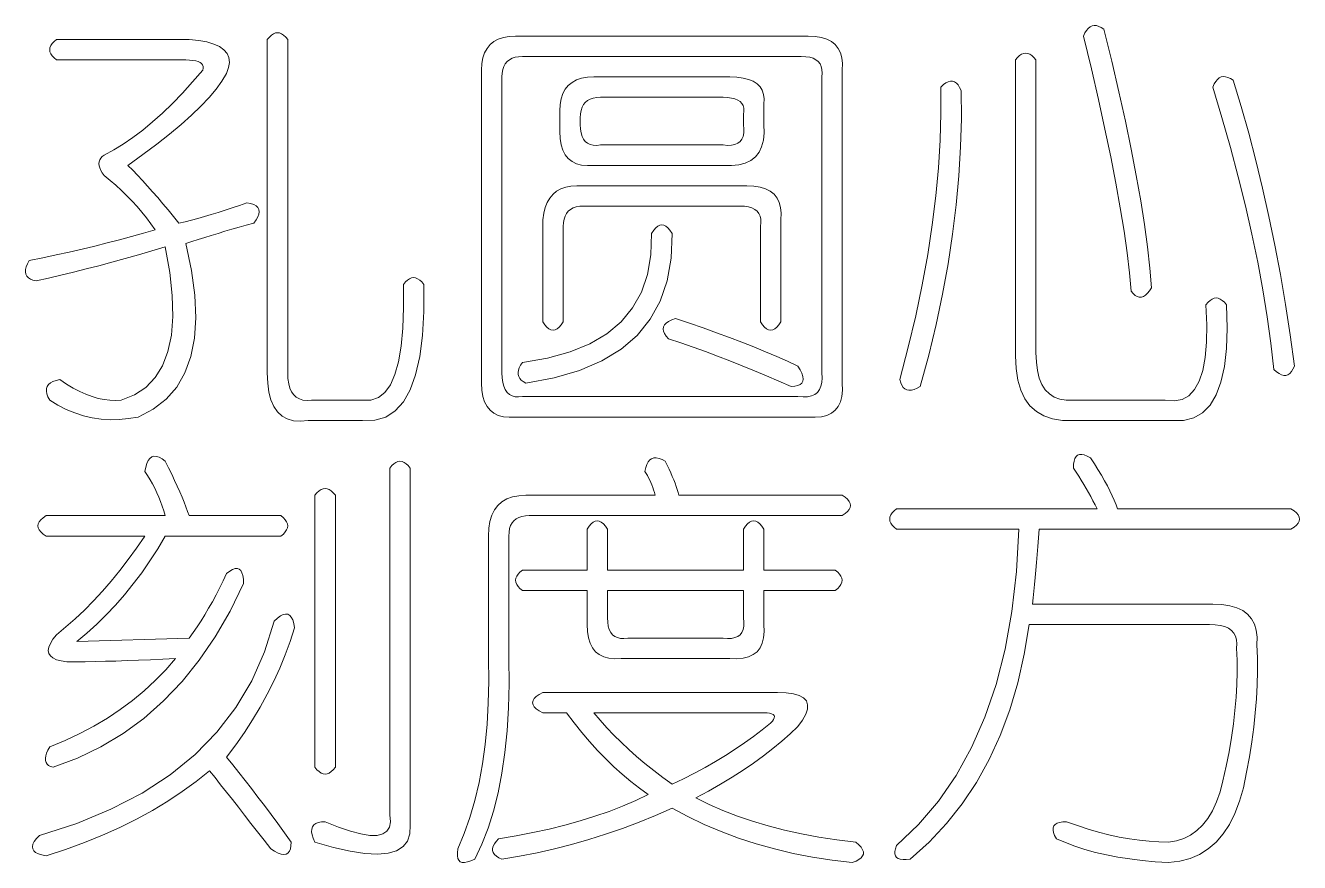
# Model space of a CAD drawing. Extents: x 0 to 297, y 0 to 210.
# Drawn here: x 200.56 to 215.55, y 30.02 to 39.86 of the extents above; entities that cross this region are included whole.
import ezdxf

# ---------------------------------------------------------------- set-up
doc = ezdxf.new("R2010")
doc.units = 0

msp = doc.modelspace()

# ---------------------------------------------------------------- linework, layer by layer
at = {"color": 255, "lineweight": 13}
for points in [[(213.246, 39.815), (213.338, 39.439), (213.422, 39.079), (213.498, 38.735), (213.566, 38.407), (213.626, 38.095), (213.678, 37.799), (213.722, 37.519), (213.758, 37.255), (213.786, 37.007), (213.806, 36.775), (213.782, 36.739), (213.758, 36.71), (213.734, 36.688), (213.71, 36.673), (213.686, 36.665), (213.662, 36.665), (213.638, 36.672), (213.614, 36.686), (213.59, 36.707), (213.566, 36.735), (213.546, 36.952), (213.518, 37.188), (213.482, 37.442), (213.438, 37.714), (213.386, 38.005), (213.326, 38.314), (213.258, 38.642), (213.182, 38.988), (213.098, 39.352), (213.006, 39.735), (213.023, 39.772), (213.041, 39.802), (213.061, 39.826), (213.083, 39.844), (213.106, 39.855), (213.131, 39.86), (213.157, 39.858), (213.185, 39.85), (213.215, 39.836)], [(203.646, 39.695), (203.646, 35.775), (203.649, 35.707), (203.657, 35.647), (203.671, 35.595), (203.691, 35.551), (203.716, 35.515), (203.747, 35.487), (203.783, 35.467), (203.825, 35.455), (203.873, 35.451), (203.926, 35.455), (204.526, 35.455), (204.625, 35.454), (204.712, 35.484), (204.788, 35.544), (204.853, 35.634), (204.906, 35.755), (204.949, 35.906), (204.98, 36.088), (205, 36.3), (205.009, 36.542), (205.006, 36.815), (205.03, 36.844), (205.054, 36.866), (205.078, 36.882), (205.102, 36.892), (205.126, 36.895), (205.15, 36.892), (205.174, 36.882), (205.198, 36.866), (205.222, 36.844), (205.246, 36.815), (205.246, 36.497), (205.23, 36.214), (205.198, 35.966), (205.15, 35.753), (205.086, 35.575), (205.006, 35.433), (204.91, 35.326), (204.798, 35.254), (204.67, 35.217), (204.526, 35.215), (203.886, 35.215), (203.795, 35.206), (203.713, 35.212), (203.641, 35.232), (203.579, 35.266), (203.526, 35.315), (203.483, 35.378), (203.449, 35.456), (203.425, 35.548), (203.411, 35.654), (203.406, 35.775), (203.406, 39.695), (203.43, 39.724), (203.454, 39.746), (203.478, 39.762), (203.502, 39.772), (203.526, 39.775), (203.55, 39.772), (203.574, 39.762), (203.598, 39.746), (203.622, 39.724)], [(206.326, 39.735), (209.766, 39.735), (209.849, 39.731), (209.923, 39.719), (209.987, 39.699), (210.041, 39.671), (210.086, 39.635), (210.121, 39.591), (210.147, 39.539), (210.163, 39.479), (210.169, 39.411), (210.166, 39.335), (210.166, 35.655), (210.169, 35.572), (210.163, 35.498), (210.147, 35.434), (210.121, 35.38), (210.086, 35.335), (210.041, 35.3), (209.987, 35.274), (209.923, 35.258), (209.849, 35.252), (209.766, 35.255), (206.326, 35.255), (206.25, 35.252), (206.182, 35.258), (206.122, 35.274), (206.07, 35.3), (206.026, 35.335), (205.99, 35.38), (205.962, 35.434), (205.942, 35.498), (205.93, 35.572), (205.926, 35.655), (205.926, 39.335), (205.93, 39.411), (205.942, 39.479), (205.962, 39.539), (205.99, 39.591), (206.026, 39.635), (206.07, 39.671), (206.122, 39.699), (206.182, 39.719), (206.25, 39.731)], [(200.926, 39.695), (202.486, 39.695), (202.599, 39.684), (202.696, 39.666), (202.778, 39.642), (202.845, 39.612), (202.896, 39.575), (202.933, 39.532), (202.954, 39.482), (202.96, 39.426), (202.951, 39.364), (202.926, 39.295), (202.871, 39.205), (202.803, 39.111), (202.721, 39.013), (202.625, 38.911), (202.516, 38.805), (202.393, 38.695), (202.257, 38.581), (202.107, 38.463), (201.943, 38.341), (201.766, 38.215), (201.823, 38.158), (201.88, 38.098), (201.938, 38.036), (201.997, 37.972), (202.056, 37.905), (202.117, 37.836), (202.178, 37.764), (202.24, 37.69), (202.303, 37.614), (202.366, 37.535), (202.439, 37.552), (202.513, 37.57), (202.589, 37.59), (202.667, 37.612), (202.746, 37.635), (202.827, 37.66), (202.909, 37.686), (202.993, 37.714), (203.079, 37.744), (203.166, 37.775), (203.21, 37.766), (203.246, 37.753), (203.274, 37.737), (203.294, 37.718), (203.306, 37.695), (203.31, 37.67), (203.306, 37.641), (203.294, 37.609), (203.274, 37.574), (203.246, 37.535), (203.159, 37.511), (203.073, 37.487), (202.989, 37.463), (202.907, 37.439), (202.826, 37.415), (202.747, 37.391), (202.669, 37.367), (202.593, 37.343), (202.519, 37.319), (202.446, 37.295), (202.513, 36.98), (202.552, 36.689), (202.564, 36.423), (202.549, 36.182), (202.506, 35.965), (202.437, 35.774), (202.34, 35.607), (202.216, 35.465), (202.065, 35.348), (201.886, 35.255), (201.775, 35.236), (201.665, 35.225), (201.557, 35.223), (201.451, 35.23), (201.346, 35.245), (201.243, 35.27), (201.141, 35.303), (201.041, 35.345), (200.943, 35.396), (200.846, 35.455), (200.826, 35.494), (200.813, 35.529), (200.807, 35.561), (200.808, 35.59), (200.816, 35.615), (200.832, 35.638), (200.855, 35.657), (200.885, 35.673), (200.922, 35.686), (200.966, 35.695), (201.045, 35.642), (201.123, 35.596), (201.199, 35.556), (201.273, 35.522), (201.346, 35.495), (201.417, 35.474), (201.487, 35.46), (201.555, 35.452), (201.621, 35.45), (201.686, 35.455), (201.843, 35.516), (201.976, 35.604), (202.086, 35.718), (202.173, 35.858), (202.236, 36.025), (202.277, 36.218), (202.294, 36.438), (202.288, 36.684), (202.259, 36.956), (202.206, 37.255), (202.047, 37.208), (201.889, 37.162), (201.733, 37.118), (201.579, 37.076), (201.426, 37.035), (201.275, 36.996), (201.125, 36.958), (200.977, 36.922), (200.831, 36.888), (200.686, 36.855), (200.649, 36.865), (200.619, 36.878), (200.595, 36.894), (200.577, 36.913), (200.566, 36.935), (200.561, 36.961), (200.563, 36.99), (200.571, 37.022), (200.585, 37.057), (200.606, 37.095), (200.765, 37.128), (200.921, 37.161), (201.075, 37.195), (201.227, 37.23), (201.376, 37.265), (201.523, 37.302), (201.667, 37.339), (201.809, 37.377), (201.949, 37.416), (202.086, 37.455), (202.037, 37.526), (201.985, 37.596), (201.931, 37.664), (201.875, 37.73), (201.816, 37.795), (201.755, 37.858), (201.691, 37.92), (201.625, 37.98), (201.557, 38.038), (201.486, 38.095), (201.465, 38.126), (201.448, 38.156), (201.436, 38.184), (201.429, 38.21), (201.426, 38.235), (201.429, 38.258), (201.436, 38.28), (201.448, 38.3), (201.465, 38.318), (201.486, 38.335), (201.599, 38.396), (201.712, 38.465), (201.826, 38.543), (201.941, 38.63), (202.056, 38.725), (202.173, 38.83), (202.29, 38.943), (202.408, 39.065), (202.527, 39.196), (202.646, 39.335), (202.651, 39.358), (202.651, 39.378), (202.645, 39.396), (202.633, 39.412), (202.616, 39.425), (202.593, 39.436), (202.565, 39.444), (202.531, 39.45), (202.491, 39.454), (202.446, 39.455), (200.926, 39.455), (200.897, 39.479), (200.875, 39.503), (200.859, 39.527), (200.849, 39.551), (200.846, 39.575), (200.849, 39.599), (200.859, 39.623), (200.875, 39.647), (200.897, 39.671)], [(209.686, 39.495), (206.406, 39.495), (206.361, 39.493), (206.32, 39.486), (206.284, 39.474), (206.253, 39.457), (206.226, 39.435), (206.205, 39.409), (206.188, 39.378), (206.176, 39.342), (206.169, 39.301), (206.166, 39.255), (206.166, 35.775), (206.169, 35.715), (206.176, 35.662), (206.188, 35.616), (206.205, 35.577), (206.226, 35.545), (206.253, 35.521), (206.284, 35.504), (206.32, 35.494), (206.361, 35.491), (206.406, 35.495), (209.646, 35.495), (209.707, 35.491), (209.76, 35.494), (209.806, 35.504), (209.845, 35.521), (209.876, 35.545), (209.901, 35.577), (209.918, 35.616), (209.928, 35.662), (209.931, 35.715), (209.926, 35.775), (209.926, 39.255), (209.931, 39.301), (209.929, 39.342), (209.921, 39.378), (209.907, 39.409), (209.886, 39.435), (209.859, 39.457), (209.825, 39.474), (209.785, 39.486), (209.739, 39.493)], [(212.446, 39.455), (212.446, 36.015), (212.451, 35.902), (212.464, 35.801), (212.486, 35.713), (212.517, 35.638), (212.556, 35.575), (212.605, 35.526), (212.662, 35.489), (212.728, 35.465), (212.803, 35.454), (212.886, 35.455), (213.966, 35.455), (214.072, 35.445), (214.165, 35.462), (214.245, 35.506), (214.312, 35.577), (214.366, 35.675), (214.408, 35.801), (214.437, 35.954), (214.453, 36.134), (214.456, 36.341), (214.446, 36.575), (214.47, 36.604), (214.494, 36.626), (214.518, 36.642), (214.542, 36.652), (214.566, 36.655), (214.59, 36.652), (214.614, 36.642), (214.638, 36.626), (214.662, 36.604), (214.686, 36.575), (214.694, 36.302), (214.686, 36.06), (214.662, 35.848), (214.622, 35.666), (214.566, 35.515), (214.494, 35.394), (214.406, 35.304), (214.302, 35.244), (214.182, 35.214), (214.046, 35.215), (212.886, 35.215), (212.757, 35.216), (212.641, 35.233), (212.539, 35.267), (212.451, 35.318), (212.376, 35.385), (212.315, 35.47), (212.267, 35.571), (212.233, 35.689), (212.213, 35.824), (212.206, 35.975), (212.206, 39.455), (212.23, 39.484), (212.254, 39.506), (212.278, 39.522), (212.302, 39.532), (212.326, 39.535), (212.35, 39.532), (212.374, 39.522), (212.398, 39.506), (212.422, 39.484)], [(207.246, 39.255), (208.846, 39.255), (208.929, 39.252), (209.003, 39.242), (209.067, 39.226), (209.121, 39.204), (209.166, 39.175), (209.201, 39.14), (209.227, 39.098), (209.243, 39.05), (209.249, 38.996), (209.246, 38.935), (209.246, 38.695), (209.249, 38.597), (209.24, 38.51), (209.22, 38.434), (209.189, 38.369), (209.146, 38.315), (209.093, 38.273), (209.028, 38.242), (208.952, 38.222), (208.865, 38.213), (208.766, 38.215), (207.246, 38.215), (207.17, 38.212), (207.102, 38.218), (207.042, 38.234), (206.99, 38.26), (206.946, 38.295), (206.91, 38.34), (206.882, 38.394), (206.862, 38.458), (206.85, 38.532), (206.846, 38.615), (206.846, 38.855), (206.85, 38.931), (206.862, 38.999), (206.882, 39.059), (206.91, 39.111), (206.946, 39.155), (206.99, 39.191), (207.042, 39.219), (207.102, 39.239), (207.17, 39.251)], [(211.566, 39.095), (211.569, 38.765), (211.56, 38.431), (211.54, 38.093), (211.509, 37.751), (211.466, 37.405), (211.413, 37.055), (211.348, 36.701), (211.272, 36.343), (211.185, 35.981), (211.086, 35.615), (211.048, 35.594), (211.013, 35.58), (210.981, 35.572), (210.952, 35.57), (210.926, 35.575), (210.904, 35.586), (210.885, 35.604), (210.869, 35.628), (210.856, 35.658), (210.846, 35.695), (210.945, 36.075), (211.032, 36.447), (211.108, 36.811), (211.173, 37.167), (211.226, 37.515), (211.269, 37.855), (211.3, 38.187), (211.32, 38.511), (211.329, 38.827), (211.326, 39.135), (211.357, 39.164), (211.387, 39.185), (211.415, 39.199), (211.441, 39.206), (211.466, 39.205), (211.489, 39.198), (211.511, 39.183), (211.531, 39.161), (211.549, 39.132)], [(214.766, 39.215), (214.86, 38.908), (214.949, 38.594), (215.033, 38.274), (215.112, 37.948), (215.186, 37.615), (215.256, 37.276), (215.321, 36.93), (215.381, 36.578), (215.436, 36.22), (215.486, 35.855), (215.469, 35.819), (215.451, 35.79), (215.431, 35.768), (215.409, 35.753), (215.386, 35.745), (215.361, 35.745), (215.335, 35.752), (215.307, 35.766), (215.277, 35.787), (215.246, 35.815), (215.21, 36.122), (215.166, 36.434), (215.114, 36.752), (215.054, 37.076), (214.986, 37.405), (214.91, 37.74), (214.826, 38.08), (214.734, 38.426), (214.634, 38.778), (214.526, 39.135), (214.543, 39.172), (214.561, 39.202), (214.581, 39.226), (214.603, 39.244), (214.626, 39.255), (214.651, 39.26), (214.677, 39.258), (214.705, 39.25), (214.735, 39.236)], [(208.766, 39.015), (207.326, 39.015), (207.281, 39.013), (207.24, 39.006), (207.204, 38.994), (207.173, 38.977), (207.146, 38.955), (207.125, 38.929), (207.108, 38.898), (207.096, 38.862), (207.089, 38.821), (207.086, 38.775), (207.086, 38.695), (207.089, 38.642), (207.096, 38.596), (207.108, 38.556), (207.125, 38.522), (207.146, 38.495), (207.173, 38.474), (207.204, 38.46), (207.24, 38.452), (207.281, 38.45), (207.326, 38.455), (208.766, 38.455), (208.819, 38.45), (208.865, 38.452), (208.905, 38.46), (208.939, 38.474), (208.966, 38.495), (208.987, 38.522), (209.001, 38.556), (209.009, 38.596), (209.011, 38.642), (209.006, 38.695), (209.006, 38.815), (209.011, 38.853), (209.009, 38.887), (209.001, 38.917), (208.987, 38.943), (208.966, 38.965), (208.939, 38.983), (208.905, 38.997), (208.865, 39.007), (208.819, 39.013)], [(207.046, 37.975), (209.046, 37.975), (209.129, 37.971), (209.203, 37.959), (209.267, 37.939), (209.321, 37.911), (209.366, 37.875), (209.401, 37.831), (209.427, 37.779), (209.443, 37.719), (209.449, 37.651), (209.446, 37.575), (209.446, 36.375), (209.422, 36.339), (209.398, 36.311), (209.374, 36.291), (209.35, 36.279), (209.326, 36.275), (209.302, 36.279), (209.278, 36.291), (209.254, 36.311), (209.23, 36.339), (209.206, 36.375), (209.206, 37.495), (209.211, 37.541), (209.209, 37.582), (209.201, 37.618), (209.187, 37.649), (209.166, 37.675), (209.139, 37.697), (209.105, 37.714), (209.065, 37.726), (209.019, 37.733), (208.966, 37.735), (207.126, 37.735), (207.081, 37.733), (207.04, 37.726), (207.004, 37.714), (206.973, 37.697), (206.946, 37.675), (206.925, 37.649), (206.908, 37.618), (206.896, 37.582), (206.889, 37.541), (206.886, 37.495), (206.886, 36.375), (206.862, 36.339), (206.838, 36.311), (206.814, 36.291), (206.79, 36.279), (206.766, 36.275), (206.742, 36.279), (206.718, 36.291), (206.694, 36.311), (206.67, 36.339), (206.646, 36.375), (206.646, 37.575), (206.657, 37.651), (206.675, 37.719), (206.699, 37.779), (206.729, 37.831), (206.766, 37.875), (206.809, 37.911), (206.859, 37.939), (206.915, 37.959), (206.977, 37.971)], [(207.926, 37.415), (207.95, 37.451), (207.974, 37.479), (207.998, 37.499), (208.022, 37.511), (208.046, 37.515), (208.07, 37.511), (208.094, 37.499), (208.118, 37.479), (208.142, 37.451), (208.166, 37.415), (208.156, 37.124), (208.11, 36.858), (208.028, 36.618), (207.91, 36.404), (207.756, 36.215), (207.566, 36.052), (207.34, 35.914), (207.078, 35.802), (206.78, 35.716), (206.446, 35.655), (206.417, 35.672), (206.393, 35.69), (206.375, 35.71), (206.363, 35.732), (206.356, 35.755), (206.355, 35.78), (206.359, 35.806), (206.369, 35.834), (206.385, 35.864), (206.406, 35.895), (206.702, 35.946), (206.966, 36.02), (207.198, 36.116), (207.398, 36.234), (207.566, 36.375), (207.702, 36.538), (207.806, 36.724), (207.878, 36.932), (207.918, 37.162)], [(208.206, 36.415), (208.372, 36.359), (208.533, 36.303), (208.689, 36.247), (208.84, 36.191), (208.986, 36.135), (209.128, 36.079), (209.265, 36.023), (209.397, 35.967), (209.524, 35.911), (209.646, 35.855), (209.674, 35.81), (209.694, 35.769), (209.706, 35.733), (209.71, 35.702), (209.706, 35.675), (209.694, 35.654), (209.674, 35.637), (209.646, 35.625), (209.61, 35.618), (209.566, 35.615), (209.422, 35.678), (209.278, 35.74), (209.134, 35.8), (208.99, 35.858), (208.846, 35.915), (208.702, 35.97), (208.558, 36.024), (208.414, 36.076), (208.27, 36.126), (208.126, 36.175), (208.098, 36.206), (208.078, 36.236), (208.066, 36.264), (208.062, 36.29), (208.066, 36.315), (208.078, 36.338), (208.098, 36.36), (208.126, 36.38), (208.162, 36.398)], [(201.966, 34.615), (201.976, 34.667), (201.989, 34.71), (202.005, 34.744), (202.024, 34.769), (202.046, 34.785), (202.072, 34.793), (202.101, 34.792), (202.133, 34.782), (202.168, 34.763), (202.206, 34.735), (202.245, 34.657), (202.281, 34.582), (202.315, 34.51), (202.347, 34.441), (202.376, 34.375), (202.403, 34.313), (202.427, 34.254), (202.449, 34.198), (202.469, 34.145), (202.486, 34.095), (203.566, 34.095), (203.595, 34.071), (203.617, 34.047), (203.633, 34.023), (203.643, 33.999), (203.646, 33.975), (203.643, 33.951), (203.633, 33.927), (203.617, 33.903), (203.595, 33.879), (203.566, 33.855), (202.206, 33.855), (202.117, 33.706), (202.024, 33.562), (201.928, 33.424), (201.829, 33.292), (201.726, 33.165), (201.621, 33.044), (201.512, 32.928), (201.4, 32.818), (201.285, 32.714), (201.166, 32.615), (202.486, 32.655), (202.534, 32.72), (202.581, 32.788), (202.627, 32.858), (202.672, 32.93), (202.716, 33.005), (202.76, 33.082), (202.803, 33.162), (202.845, 33.244), (202.886, 33.328), (202.926, 33.415), (202.964, 33.443), (202.998, 33.462), (203.028, 33.472), (203.054, 33.473), (203.076, 33.465), (203.094, 33.449), (203.108, 33.424), (203.118, 33.39), (203.124, 33.347), (203.126, 33.295), (202.967, 32.971), (202.793, 32.671), (202.605, 32.395), (202.403, 32.143), (202.186, 31.915), (201.955, 31.711), (201.709, 31.531), (201.449, 31.375), (201.175, 31.243), (200.886, 31.135), (200.857, 31.145), (200.833, 31.158), (200.815, 31.174), (200.803, 31.193), (200.796, 31.215), (200.795, 31.241), (200.799, 31.27), (200.809, 31.302), (200.825, 31.337), (200.846, 31.375), (201.027, 31.45), (201.2, 31.532), (201.366, 31.62), (201.525, 31.714), (201.676, 31.815), (201.821, 31.922), (201.958, 32.036), (202.088, 32.156), (202.211, 32.282), (202.326, 32.415), (202.177, 32.408), (202.032, 32.401), (201.892, 32.395), (201.757, 32.39), (201.626, 32.385), (201.501, 32.382), (201.38, 32.379), (201.264, 32.377), (201.153, 32.376), (201.046, 32.375), (200.98, 32.386), (200.926, 32.401), (200.884, 32.421), (200.854, 32.446), (200.836, 32.475), (200.83, 32.51), (200.836, 32.549), (200.854, 32.593), (200.884, 32.642), (200.926, 32.695), (201.037, 32.786), (201.147, 32.882), (201.255, 32.984), (201.361, 33.092), (201.466, 33.205), (201.569, 33.324), (201.671, 33.448), (201.771, 33.578), (201.869, 33.714), (201.966, 33.855), (200.806, 33.855), (200.77, 33.879), (200.742, 33.903), (200.722, 33.927), (200.71, 33.951), (200.706, 33.975), (200.71, 33.999), (200.722, 34.023), (200.742, 34.047), (200.77, 34.071), (200.806, 34.095), (202.206, 34.095), (202.189, 34.151), (202.171, 34.206), (202.151, 34.26), (202.129, 34.313), (202.106, 34.365), (202.081, 34.417), (202.055, 34.468), (202.027, 34.518), (201.997, 34.567)], [(208.086, 34.735), (208.109, 34.688), (208.131, 34.642), (208.151, 34.598), (208.169, 34.556), (208.186, 34.515), (208.201, 34.476), (208.215, 34.438), (208.227, 34.402), (208.237, 34.368), (208.246, 34.335), (210.166, 34.335), (210.202, 34.311), (210.23, 34.287), (210.25, 34.263), (210.262, 34.239), (210.266, 34.215), (210.262, 34.191), (210.25, 34.167), (210.23, 34.143), (210.202, 34.119), (210.166, 34.095), (206.486, 34.095), (206.441, 34.093), (206.4, 34.086), (206.364, 34.074), (206.333, 34.057), (206.306, 34.035), (206.285, 34.009), (206.268, 33.978), (206.256, 33.942), (206.249, 33.901), (206.246, 33.855), (206.246, 32.415), (206.249, 32.118), (206.243, 31.834), (206.227, 31.564), (206.201, 31.308), (206.166, 31.065), (206.121, 30.836), (206.067, 30.62), (206.003, 30.418), (205.929, 30.23), (205.846, 30.055), (205.801, 30.035), (205.761, 30.022), (205.727, 30.016), (205.699, 30.017), (205.676, 30.025), (205.659, 30.041), (205.647, 30.064), (205.641, 30.094), (205.641, 30.131), (205.646, 30.175), (205.722, 30.356), (205.789, 30.546), (205.847, 30.746), (205.896, 30.956), (205.936, 31.175), (205.968, 31.404), (205.991, 31.642), (206.005, 31.89), (206.01, 32.148), (206.006, 32.415), (206.006, 33.855), (206.011, 33.946), (206.024, 34.028), (206.046, 34.1), (206.077, 34.162), (206.116, 34.215), (206.165, 34.258), (206.222, 34.292), (206.288, 34.316), (206.363, 34.33), (206.446, 34.335), (207.966, 34.335), (207.958, 34.367), (207.949, 34.398), (207.939, 34.428), (207.928, 34.457), (207.916, 34.485), (207.904, 34.513), (207.891, 34.54), (207.877, 34.566), (207.862, 34.591), (207.846, 34.615), (207.856, 34.66), (207.869, 34.697), (207.885, 34.727), (207.904, 34.75), (207.926, 34.765), (207.952, 34.774), (207.981, 34.775), (208.013, 34.769), (208.048, 34.756)], [(213.086, 34.775), (213.133, 34.704), (213.176, 34.636), (213.216, 34.57), (213.253, 34.506), (213.286, 34.445), (213.317, 34.386), (213.344, 34.33), (213.368, 34.276), (213.389, 34.224), (213.406, 34.175), (215.446, 34.175), (215.482, 34.151), (215.51, 34.127), (215.53, 34.103), (215.542, 34.079), (215.546, 34.055), (215.542, 34.031), (215.53, 34.007), (215.51, 33.983), (215.482, 33.959), (215.446, 33.935), (212.486, 33.935), (212.478, 33.833), (212.47, 33.734), (212.462, 33.638), (212.454, 33.545), (212.446, 33.455), (212.438, 33.369), (212.43, 33.286), (212.422, 33.206), (212.414, 33.129), (212.406, 33.055), (214.526, 33.055), (214.632, 33.05), (214.726, 33.036), (214.808, 33.012), (214.878, 32.978), (214.936, 32.935), (214.982, 32.882), (215.016, 32.82), (215.038, 32.748), (215.048, 32.666), (215.046, 32.575), (215.052, 32.422), (215.053, 32.265), (215.049, 32.105), (215.04, 31.942), (215.026, 31.775), (215.008, 31.606), (214.985, 31.433), (214.957, 31.257), (214.924, 31.078), (214.886, 30.895), (214.841, 30.735), (214.787, 30.591), (214.723, 30.463), (214.649, 30.351), (214.566, 30.255), (214.473, 30.175), (214.371, 30.111), (214.259, 30.063), (214.137, 30.031), (214.006, 30.015), (213.849, 30.025), (213.697, 30.039), (213.551, 30.057), (213.411, 30.079), (213.276, 30.105), (213.147, 30.135), (213.023, 30.169), (212.905, 30.207), (212.793, 30.249), (212.686, 30.295), (212.666, 30.333), (212.653, 30.367), (212.647, 30.397), (212.648, 30.423), (212.656, 30.445), (212.672, 30.463), (212.695, 30.477), (212.725, 30.487), (212.762, 30.493), (212.806, 30.495), (212.933, 30.45), (213.059, 30.409), (213.183, 30.373), (213.305, 30.342), (213.426, 30.315), (213.545, 30.294), (213.663, 30.277), (213.779, 30.265), (213.893, 30.258), (214.006, 30.255), (214.099, 30.27), (214.185, 30.297), (214.265, 30.337), (214.339, 30.39), (214.406, 30.455), (214.467, 30.534), (214.521, 30.625), (214.569, 30.729), (214.611, 30.846), (214.646, 30.975), (214.684, 31.149), (214.717, 31.319), (214.745, 31.485), (214.768, 31.647), (214.786, 31.805), (214.8, 31.959), (214.809, 32.109), (214.813, 32.255), (214.812, 32.397), (214.806, 32.535), (214.81, 32.588), (214.806, 32.636), (214.794, 32.678), (214.774, 32.714), (214.746, 32.745), (214.71, 32.77), (214.666, 32.79), (214.614, 32.804), (214.554, 32.812), (214.486, 32.815), (212.366, 32.815), (212.309, 32.464), (212.233, 32.129), (212.139, 31.811), (212.027, 31.51), (211.896, 31.225), (211.747, 30.958), (211.579, 30.707), (211.393, 30.473), (211.189, 30.256), (210.966, 30.055), (210.921, 30.05), (210.883, 30.049), (210.851, 30.053), (210.825, 30.062), (210.806, 30.075), (210.793, 30.094), (210.787, 30.117), (210.787, 30.145), (210.793, 30.178), (210.806, 30.215), (211.065, 30.461), (211.299, 30.735), (211.507, 31.037), (211.689, 31.367), (211.846, 31.725), (211.977, 32.111), (212.083, 32.525), (212.163, 32.967), (212.217, 33.437), (212.246, 33.935), (210.806, 33.935), (210.777, 33.959), (210.755, 33.983), (210.739, 34.007), (210.729, 34.031), (210.726, 34.055), (210.729, 34.079), (210.739, 34.103), (210.755, 34.127), (210.777, 34.151), (210.806, 34.175), (213.166, 34.175), (213.142, 34.223), (213.117, 34.271), (213.091, 34.319), (213.064, 34.367), (213.036, 34.415), (213.008, 34.463), (212.979, 34.511), (212.949, 34.559), (212.918, 34.607), (212.886, 34.655), (212.888, 34.7), (212.894, 34.737), (212.904, 34.767), (212.918, 34.79), (212.936, 34.805), (212.958, 34.814), (212.984, 34.815), (213.014, 34.809), (213.048, 34.796)], [(205.086, 34.655), (205.086, 30.455), (205.082, 30.352), (205.054, 30.268), (205.002, 30.202), (204.926, 30.154), (204.826, 30.125), (204.702, 30.114), (204.554, 30.122), (204.382, 30.148), (204.186, 30.192), (203.966, 30.255), (203.946, 30.301), (203.933, 30.342), (203.927, 30.378), (203.928, 30.409), (203.936, 30.435), (203.952, 30.457), (203.975, 30.474), (204.005, 30.486), (204.042, 30.493), (204.086, 30.495), (204.245, 30.431), (204.385, 30.383), (204.507, 30.351), (204.611, 30.335), (204.696, 30.335), (204.763, 30.351), (204.811, 30.383), (204.841, 30.431), (204.853, 30.495), (204.846, 30.575), (204.846, 34.655), (204.87, 34.684), (204.894, 34.706), (204.918, 34.722), (204.942, 34.732), (204.966, 34.735), (204.99, 34.732), (205.014, 34.722), (205.038, 34.706), (205.062, 34.684)], [(203.966, 34.335), (203.99, 34.364), (204.014, 34.386), (204.038, 34.402), (204.062, 34.412), (204.086, 34.415), (204.11, 34.412), (204.134, 34.402), (204.158, 34.386), (204.182, 34.364), (204.206, 34.335), (204.206, 31.135), (204.182, 31.106), (204.158, 31.084), (204.134, 31.068), (204.11, 31.058), (204.086, 31.055), (204.062, 31.058), (204.038, 31.068), (204.014, 31.084), (203.99, 31.106), (203.966, 31.135)], [(209.006, 33.935), (209.03, 33.971), (209.054, 33.999), (209.078, 34.019), (209.102, 34.031), (209.126, 34.035), (209.15, 34.031), (209.174, 34.019), (209.198, 33.999), (209.222, 33.971), (209.246, 33.935), (209.246, 33.455), (210.086, 33.455), (210.115, 33.431), (210.137, 33.407), (210.153, 33.383), (210.163, 33.359), (210.166, 33.335), (210.163, 33.311), (210.153, 33.287), (210.137, 33.263), (210.115, 33.239), (210.086, 33.215), (209.246, 33.215), (209.246, 32.815), (209.249, 32.732), (209.243, 32.658), (209.227, 32.594), (209.201, 32.54), (209.166, 32.495), (209.121, 32.46), (209.067, 32.434), (209.003, 32.418), (208.929, 32.412), (208.846, 32.415), (207.566, 32.415), (207.49, 32.412), (207.422, 32.418), (207.362, 32.434), (207.31, 32.46), (207.266, 32.495), (207.23, 32.54), (207.202, 32.594), (207.182, 32.658), (207.17, 32.732), (207.166, 32.815), (207.166, 33.215), (206.406, 33.215), (206.377, 33.239), (206.355, 33.263), (206.339, 33.287), (206.329, 33.311), (206.326, 33.335), (206.329, 33.359), (206.339, 33.383), (206.355, 33.407), (206.377, 33.431), (206.406, 33.455), (207.166, 33.455), (207.166, 33.935), (207.19, 33.971), (207.214, 33.999), (207.238, 34.019), (207.262, 34.031), (207.286, 34.035), (207.31, 34.031), (207.334, 34.019), (207.358, 33.999), (207.382, 33.971), (207.406, 33.935), (207.406, 33.455), (209.006, 33.455)], [(209.006, 33.215), (207.406, 33.215), (207.406, 32.895), (207.409, 32.842), (207.416, 32.796), (207.428, 32.756), (207.445, 32.722), (207.466, 32.695), (207.493, 32.674), (207.524, 32.66), (207.56, 32.652), (207.601, 32.65), (207.646, 32.655), (208.766, 32.655), (208.819, 32.65), (208.865, 32.652), (208.905, 32.66), (208.939, 32.674), (208.966, 32.695), (208.987, 32.722), (209.001, 32.756), (209.009, 32.796), (209.011, 32.842), (209.006, 32.895)], [(203.486, 32.855), (203.525, 32.89), (203.56, 32.916), (203.592, 32.932), (203.621, 32.938), (203.646, 32.935), (203.669, 32.922), (203.688, 32.9), (203.704, 32.868), (203.717, 32.826), (203.726, 32.775), (203.675, 32.616), (203.617, 32.458), (203.553, 32.302), (203.483, 32.148), (203.406, 31.995), (203.323, 31.844), (203.233, 31.694), (203.137, 31.546), (203.035, 31.4), (202.926, 31.255), (202.999, 31.166), (203.072, 31.074), (203.146, 30.98), (203.221, 30.884), (203.296, 30.785), (203.373, 30.684), (203.45, 30.58), (203.528, 30.474), (203.607, 30.366), (203.686, 30.255), (203.684, 30.211), (203.677, 30.175), (203.665, 30.147), (203.648, 30.127), (203.626, 30.115), (203.6, 30.111), (203.569, 30.115), (203.533, 30.127), (203.492, 30.147), (203.446, 30.175), (203.367, 30.278), (203.289, 30.378), (203.213, 30.476), (203.139, 30.572), (203.066, 30.665), (202.995, 30.756), (202.925, 30.844), (202.857, 30.93), (202.791, 31.014), (202.726, 31.095), (202.57, 30.97), (202.406, 30.85), (202.234, 30.736), (202.054, 30.628), (201.866, 30.525), (201.67, 30.428), (201.466, 30.336), (201.254, 30.25), (201.034, 30.17), (200.806, 30.095), (200.755, 30.105), (200.713, 30.118), (200.681, 30.134), (200.659, 30.153), (200.646, 30.175), (200.643, 30.201), (200.649, 30.23), (200.665, 30.262), (200.691, 30.297), (200.726, 30.335), (201.164, 30.476), (201.566, 30.641), (201.932, 30.831), (202.262, 31.046), (202.556, 31.285), (202.814, 31.55), (203.036, 31.839), (203.222, 32.153), (203.372, 32.492)], [(206.646, 32.015), (209.406, 32.015), (209.509, 32.011), (209.595, 31.999), (209.663, 31.979), (209.713, 31.951), (209.746, 31.915), (209.761, 31.871), (209.759, 31.819), (209.739, 31.759), (209.701, 31.691), (209.646, 31.615), (209.555, 31.528), (209.457, 31.441), (209.353, 31.355), (209.243, 31.27), (209.126, 31.185), (209.003, 31.102), (208.873, 31.019), (208.737, 30.937), (208.595, 30.856), (208.446, 30.775), (208.602, 30.698), (208.765, 30.626), (208.935, 30.56), (209.112, 30.5), (209.296, 30.445), (209.488, 30.396), (209.687, 30.352), (209.893, 30.314), (210.106, 30.282), (210.326, 30.255), (210.362, 30.224), (210.389, 30.194), (210.407, 30.166), (210.416, 30.14), (210.416, 30.115), (210.408, 30.092), (210.391, 30.07), (210.365, 30.05), (210.33, 30.032), (210.286, 30.015), (210.049, 30.043), (209.817, 30.079), (209.591, 30.123), (209.371, 30.175), (209.156, 30.235), (208.947, 30.303), (208.743, 30.379), (208.545, 30.463), (208.353, 30.555), (208.166, 30.655), (207.973, 30.57), (207.779, 30.49), (207.583, 30.416), (207.385, 30.348), (207.186, 30.285), (206.985, 30.228), (206.783, 30.176), (206.579, 30.13), (206.373, 30.09), (206.166, 30.055), (206.13, 30.072), (206.101, 30.09), (206.079, 30.11), (206.064, 30.132), (206.056, 30.155), (206.056, 30.18), (206.063, 30.206), (206.077, 30.234), (206.098, 30.264), (206.126, 30.295), (206.331, 30.329), (206.529, 30.367), (206.721, 30.409), (206.907, 30.455), (207.086, 30.505), (207.259, 30.559), (207.425, 30.617), (207.585, 30.679), (207.739, 30.745), (207.886, 30.815), (207.783, 30.89), (207.681, 30.969), (207.581, 31.053), (207.483, 31.142), (207.386, 31.235), (207.291, 31.334), (207.197, 31.437), (207.105, 31.545), (207.015, 31.658), (206.926, 31.775), (206.646, 31.775), (206.603, 31.799), (206.569, 31.823), (206.545, 31.847), (206.531, 31.871), (206.526, 31.895), (206.531, 31.919), (206.545, 31.943), (206.569, 31.967), (206.603, 31.991)], [(209.246, 31.775), (207.246, 31.775), (207.32, 31.688), (207.398, 31.601), (207.48, 31.515), (207.566, 31.43), (207.656, 31.345), (207.75, 31.262), (207.848, 31.179), (207.95, 31.097), (208.056, 31.016), (208.166, 30.935), (208.3, 31), (208.43, 31.066), (208.556, 31.134), (208.678, 31.204), (208.796, 31.275), (208.91, 31.348), (209.02, 31.422), (209.126, 31.498), (209.228, 31.576), (209.326, 31.655), (209.347, 31.678), (209.361, 31.698), (209.369, 31.716), (209.371, 31.732), (209.366, 31.745), (209.355, 31.756), (209.337, 31.764), (209.313, 31.77), (209.283, 31.774)]]:
    msp.add_lwpolyline(points, close=True, dxfattribs=at)

doc.saveas('drawing.dxf')
